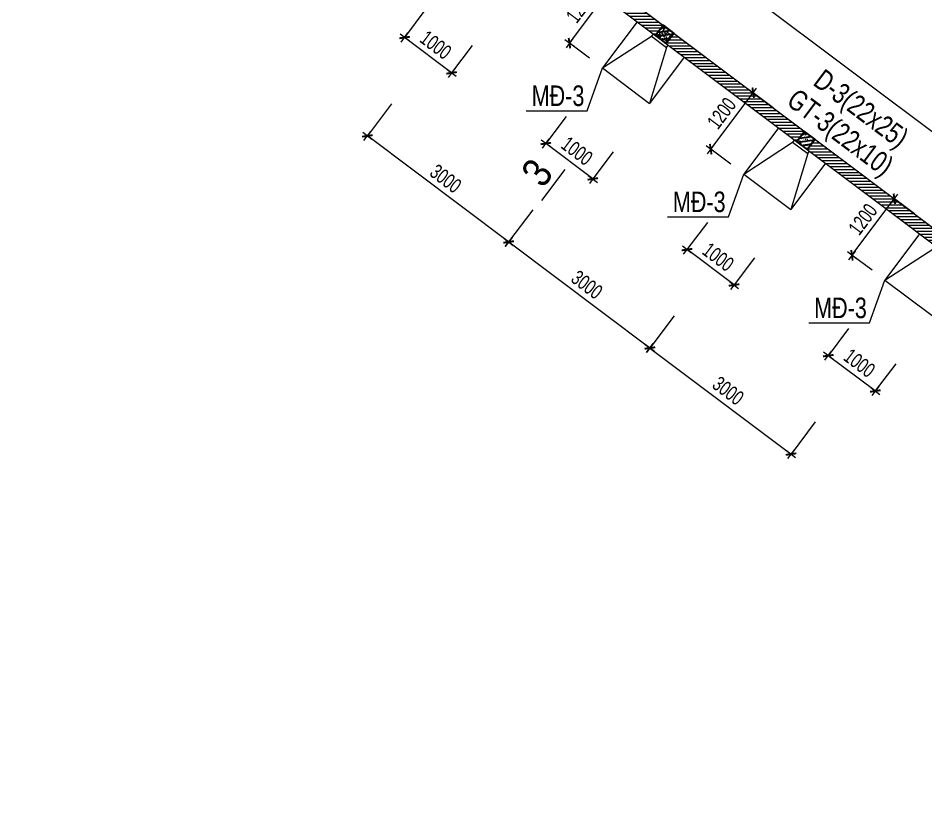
# Model space of a CAD drawing. Header units: millimetres. Extents: x 1360663 to 1465788, y -143522 to -69272.
# Drawn here: x 1403057 to 1418475, y -94443 to -81044 of the extents above; entities that cross this region are included whole.
import ezdxf
from ezdxf.enums import TextEntityAlignment as Align

# ---------------------------------------------------------------- set-up
doc = ezdxf.new("R2010")
doc.units = ezdxf.units.MM
doc.header["$MEASUREMENT"] = 0
doc.header["$PDMODE"] = 3
for name, color, linetype, lineweight in [('CDC_02.DIM', 1, 'Continuous', 18), ('CDC_03.BORDER', 3, 'Continuous', 25), ('CDC_06.TEXT', 2, 'Continuous', 18), ('CDC_07.TEXTCOL', 3, 'Continuous', 18), ('CDC_09.COLUMN', 4, 'Continuous', 35), ('CDC_10.HATCH', 251, 'Continuous', 9), ('CDC_11.NOTE', 8, 'Continuous', 18)]:
    doc.layers.add(name, color=color, linetype=linetype, lineweight=lineweight)
doc.styles.add('1', font='arial.ttf', dxfattribs={"width": 0.7})
doc.styles.add('ARIAL', font='arial.ttf', dxfattribs={"width": 0.85})
doc.styles.add('MIDTEXT', font='arial.ttf', dxfattribs={"width": 0.75, "height": 350})
doc.dimstyles.new('X1', dxfattribs={"dimtxt": 250, "dimasz": 0.8, "dimexe": 0, "dimexo": 0, "dimgap": 90, "dimtad": 1, "dimdec": 0, "dimzin": 13, "dimdsep": 46, "dimtxsty": '1', "dimblk1": 'CHEO', "dimblk2": 'CHEO', "dimsah": 1, "dimcen": 0, "dimclrd": 256, "dimclre": 256, "dimclrt": 3, "dimadec": 0, "dimazin": 0, "dimtfac": 1, "dimtdec": 0, "dimtix": 1, "dimtmove": 2, "dimatfit": 3, "dimldrblk": 'CHEO', "dimfxl": 1, "dimtolj": 1, "dimtzin": 13, "dimarcsym": 0})

# ---------------------------------------------------------------- blocks, each defined once
blk = doc.blocks.new('CHEO')
at = {"layer": 'CDC_02.DIM'}
for points in [[(-121, 0), (121, 0)], [(0, 121), (0, -121)]]:
    blk.add_lwpolyline(points, dxfattribs=at)
at = {"layer": 'CDC_02.DIM', "color": 2, "const_width": 40}
blk.add_lwpolyline([(80, 80), (-80, -81)], dxfattribs=at)
blk = doc.blocks.new('*D8')
at = {"layer": 'CDC_02.DIM', "lineweight": -2, "transparency": 16777216}
for p, q in [((1404658, -73644), (1405198, -72924)), ((1422403, -85847), (1405199, -72925)), ((1421863, -86567), (1422404, -85847))]:
    blk.add_line(p, q, dxfattribs=at)
at = {"layer": 'Defpoints', "color": 0, "transparency": 16777216}
for p in [(1405198, -72924), (1404658, -73644), (1421863, -86567)]:
    blk.add_point(p, dxfattribs=at)
at = {"layer": 'CDC_02.DIM', "lineweight": -2, "transparency": 16777216, "xscale": 0.8, "yscale": 0.8, "zscale": 0.8}
for p, rotation in [((1405198, -72924), 143.0896064855311), ((1422404, -85847), 323.0896064855311)]:
    blk.add_blockref('CHEO', p, dxfattribs=dict(at, rotation=rotation))
at = {"layer": 'CDC_02.DIM', "color": 3, "transparency": 16777216, "insert": (1413932, -79212), "char_height": 250, "attachment_point": 5, "rotation": 323.0896, "style": '1'}
blk.add_mtext('\\A1;21518', dxfattribs=at)
blk = doc.blocks.new('*D181')
at = {"layer": 'CDC_02.DIM', "lineweight": -2, "transparency": 16777216}
for p, q in [((1417220, -85072), (1417940, -84113)), ((1418282, -84369), (1417941, -84113)), ((1417561, -85328), (1417220, -85072))]:
    blk.add_line(p, q, dxfattribs=at)
at = {"layer": 'Defpoints', "color": 0, "transparency": 16777216}
for p in [(1417941, -84113), (1418282, -84369), (1417561, -85328)]:
    blk.add_point(p, dxfattribs=at)
at = {"layer": 'CDC_02.DIM', "lineweight": -2, "transparency": 16777216, "xscale": 0.8, "yscale": 0.8, "zscale": 0.8}
for p, rotation in [((1417941, -84113), 53.08960648163973), ((1417220, -85072), 233.0896064816397)]:
    blk.add_blockref('CHEO', p, dxfattribs=dict(at, rotation=rotation))
at = {"layer": 'CDC_02.DIM', "color": 3, "transparency": 16777216, "insert": (1417406, -84462), "char_height": 250, "attachment_point": 5, "rotation": 53.0896, "style": '1'}
blk.add_mtext('\\A1;1200', dxfattribs=at)
blk = doc.blocks.new('*D182')
at = {"layer": 'CDC_02.DIM', "lineweight": -2, "transparency": 16777216}
for p, q in [((1417164, -86316), (1416817, -86778)), ((1417616, -87378), (1416818, -86778)), ((1417964, -86916), (1417617, -87378))]:
    blk.add_line(p, q, dxfattribs=at)
at = {"layer": 'Defpoints', "color": 0, "transparency": 16777216}
for p in [(1417164, -86316), (1416817, -86778), (1417964, -86916)]:
    blk.add_point(p, dxfattribs=at)
at = {"layer": 'CDC_02.DIM', "lineweight": -2, "transparency": 16777216, "xscale": 0.8, "yscale": 0.8, "zscale": 0.8}
for p, rotation in [((1416817, -86778), 143.089606478524), ((1417617, -87378), 323.089606478524)]:
    blk.add_blockref('CHEO', p, dxfattribs=dict(at, rotation=rotation))
at = {"layer": 'CDC_02.DIM', "color": 3, "transparency": 16777216, "insert": (1417348, -86904), "char_height": 250, "attachment_point": 5, "rotation": 323.0896, "style": '1'}
blk.add_mtext('\\A1;1000', dxfattribs=at)
blk = doc.blocks.new('*D183')
at = {"layer": 'CDC_02.DIM', "lineweight": -2, "transparency": 16777216}
for p, q in [((1414822, -83270), (1415541, -82312)), ((1415883, -82567), (1415542, -82311)), ((1415162, -83527), (1414821, -83270))]:
    blk.add_line(p, q, dxfattribs=at)
at = {"layer": 'Defpoints', "color": 0, "transparency": 16777216}
for p in [(1415542, -82311), (1415883, -82567), (1415162, -83527)]:
    blk.add_point(p, dxfattribs=at)
at = {"layer": 'CDC_02.DIM', "lineweight": -2, "transparency": 16777216, "xscale": 0.8, "yscale": 0.8, "zscale": 0.8}
for p, rotation in [((1415542, -82311), 53.08960648164819), ((1414821, -83270), 233.0896064816482)]:
    blk.add_blockref('CHEO', p, dxfattribs=dict(at, rotation=rotation))
at = {"layer": 'CDC_02.DIM', "color": 3, "transparency": 16777216, "insert": (1415007, -82660), "char_height": 250, "attachment_point": 5, "rotation": 53.0896, "style": '1'}
blk.add_mtext('\\A1;1200', dxfattribs=at)
blk = doc.blocks.new('*D184')
at = {"layer": 'CDC_02.DIM', "lineweight": -2, "transparency": 16777216}
for p, q in [((1414765, -84514), (1414418, -84976)), ((1415217, -85576), (1414419, -84976)), ((1415565, -85114), (1415218, -85577))]:
    blk.add_line(p, q, dxfattribs=at)
at = {"layer": 'Defpoints', "color": 0, "transparency": 16777216}
for p in [(1414765, -84514), (1414418, -84976), (1415565, -85114)]:
    blk.add_point(p, dxfattribs=at)
at = {"layer": 'CDC_02.DIM', "lineweight": -2, "transparency": 16777216, "xscale": 0.8, "yscale": 0.8, "zscale": 0.8}
for p, rotation in [((1414418, -84976), 143.0896064785394), ((1415218, -85577), 323.0896064785393)]:
    blk.add_blockref('CHEO', p, dxfattribs=dict(at, rotation=rotation))
at = {"layer": 'CDC_02.DIM', "color": 3, "transparency": 16777216, "insert": (1414949, -85102), "char_height": 250, "attachment_point": 5, "rotation": 323.0896, "style": '1'}
blk.add_mtext('\\A1;1000', dxfattribs=at)
blk = doc.blocks.new('*D185')
at = {"layer": 'CDC_02.DIM', "lineweight": -2, "transparency": 16777216}
for p, q in [((1412423, -81468), (1413143, -80510)), ((1413484, -80766), (1413143, -80509)), ((1412764, -81725), (1412422, -81469))]:
    blk.add_line(p, q, dxfattribs=at)
at = {"layer": 'Defpoints', "color": 0, "transparency": 16777216}
for p in [(1413143, -80509), (1413484, -80766), (1412764, -81725)]:
    blk.add_point(p, dxfattribs=at)
at = {"layer": 'CDC_02.DIM', "lineweight": -2, "transparency": 16777216, "xscale": 0.8, "yscale": 0.8, "zscale": 0.8}
for p, rotation in [((1413143, -80509), 53.08960648164862), ((1412422, -81469), 233.0896064816486)]:
    blk.add_blockref('CHEO', p, dxfattribs=dict(at, rotation=rotation))
at = {"layer": 'CDC_02.DIM', "color": 3, "transparency": 16777216, "insert": (1412609, -80858), "char_height": 250, "attachment_point": 5, "rotation": 53.0896, "style": '1'}
blk.add_mtext('\\A1;1200', dxfattribs=at)
blk = doc.blocks.new('*D186')
at = {"layer": 'CDC_02.DIM', "lineweight": -2, "transparency": 16777216}
for p, q in [((1412367, -82712), (1412020, -83174)), ((1412819, -83774), (1412020, -83175)), ((1413166, -83313), (1412819, -83775))]:
    blk.add_line(p, q, dxfattribs=at)
at = {"layer": 'Defpoints', "color": 0, "transparency": 16777216}
for p in [(1412367, -82712), (1412020, -83174), (1413166, -83313)]:
    blk.add_point(p, dxfattribs=at)
at = {"layer": 'CDC_02.DIM', "lineweight": -2, "transparency": 16777216, "xscale": 0.8, "yscale": 0.8, "zscale": 0.8}
for p, rotation in [((1412020, -83174), 143.0896064785314), ((1412819, -83775), 323.0896064785314)]:
    blk.add_blockref('CHEO', p, dxfattribs=dict(at, rotation=rotation))
at = {"layer": 'CDC_02.DIM', "color": 3, "transparency": 16777216, "insert": (1412550, -83301), "char_height": 250, "attachment_point": 5, "rotation": 323.0896, "style": '1'}
blk.add_mtext('\\A1;1000', dxfattribs=at)
blk = doc.blocks.new('*D188')
at = {"layer": 'CDC_02.DIM', "lineweight": -2, "transparency": 16777216}
for p, q in [((1409968, -80910), (1409621, -81373)), ((1410420, -81973), (1409621, -81373)), ((1410768, -81511), (1410420, -81973))]:
    blk.add_line(p, q, dxfattribs=at)
at = {"layer": 'Defpoints', "color": 0, "transparency": 16777216}
for p in [(1409968, -80910), (1409621, -81373), (1410768, -81511)]:
    blk.add_point(p, dxfattribs=at)
at = {"layer": 'CDC_02.DIM', "lineweight": -2, "transparency": 16777216, "xscale": 0.8, "yscale": 0.8, "zscale": 0.8}
for p, rotation in [((1409621, -81373), 143.089606478532), ((1410420, -81973), 323.0896064785321)]:
    blk.add_blockref('CHEO', p, dxfattribs=dict(at, rotation=rotation))
at = {"layer": 'CDC_02.DIM', "color": 3, "transparency": 16777216, "insert": (1410151, -81499), "char_height": 250, "attachment_point": 5, "rotation": 323.0896, "style": '1'}
blk.add_mtext('\\A1;1000', dxfattribs=at)
blk = doc.blocks.new('*D349')
at = {"layer": 'CDC_02.DIM', "lineweight": -2, "transparency": 16777216}
for p, q in [((1414199, -86101), (1413788, -86648)), ((1413788, -86649), (1416186, -88449)), ((1416598, -87902), (1416186, -88450))]:
    blk.add_line(p, q, dxfattribs=at)
at = {"layer": 'Defpoints', "color": 0, "transparency": 16777216}
for p in [(1414199, -86101), (1416598, -87902), (1416186, -88450)]:
    blk.add_point(p, dxfattribs=at)
at = {"layer": 'CDC_02.DIM', "lineweight": -2, "transparency": 16777216, "xscale": 0.8, "yscale": 0.8, "zscale": 0.8}
for p, rotation in [((1413788, -86648), 143.089606483367), ((1416186, -88450), 323.089606483367)]:
    blk.add_blockref('CHEO', p, dxfattribs=dict(at, rotation=rotation))
at = {"layer": 'CDC_02.DIM', "color": 3, "transparency": 16777216, "insert": (1415118, -87375), "char_height": 250, "attachment_point": 5, "rotation": 323.0896, "style": '1'}
blk.add_mtext('\\A1;3000', dxfattribs=at)
blk = doc.blocks.new('*D350')
at = {"layer": 'CDC_02.DIM', "lineweight": -2, "transparency": 16777216}
for p, q in [((1411800, -84299), (1411389, -84846)), ((1413787, -86648), (1411390, -84847)), ((1414199, -86101), (1413788, -86648))]:
    blk.add_line(p, q, dxfattribs=at)
at = {"layer": 'Defpoints', "color": 0, "transparency": 16777216}
for p in [(1411800, -84299), (1411389, -84846), (1414199, -86101)]:
    blk.add_point(p, dxfattribs=at)
at = {"layer": 'CDC_02.DIM', "lineweight": -2, "transparency": 16777216, "xscale": 0.8, "yscale": 0.8, "zscale": 0.8}
for p, rotation in [((1411389, -84846), 143.0896064814993), ((1413788, -86648), 323.0896064814993)]:
    blk.add_blockref('CHEO', p, dxfattribs=dict(at, rotation=rotation))
at = {"layer": 'CDC_02.DIM', "color": 3, "transparency": 16777216, "insert": (1412719, -85573), "char_height": 250, "attachment_point": 5, "rotation": 323.0896, "style": '1'}
blk.add_mtext('\\A1;3000', dxfattribs=at)
blk = doc.blocks.new('*D351')
at = {"layer": 'CDC_02.DIM', "lineweight": -2, "transparency": 16777216}
for p, q in [((1409401, -82497), (1408990, -83045)), ((1411388, -84846), (1408991, -83045)), ((1411800, -84299), (1411389, -84846))]:
    blk.add_line(p, q, dxfattribs=at)
at = {"layer": 'Defpoints', "color": 0, "transparency": 16777216}
for p in [(1409401, -82497), (1408990, -83045), (1411800, -84299)]:
    blk.add_point(p, dxfattribs=at)
at = {"layer": 'CDC_02.DIM', "lineweight": -2, "transparency": 16777216, "xscale": 0.8, "yscale": 0.8, "zscale": 0.8}
for p, rotation in [((1408990, -83045), 143.0896064814993), ((1411389, -84846), 323.0896064814993)]:
    blk.add_blockref('CHEO', p, dxfattribs=dict(at, rotation=rotation))
at = {"layer": 'CDC_02.DIM', "color": 3, "transparency": 16777216, "insert": (1410320, -83771), "char_height": 250, "attachment_point": 5, "rotation": 323.0896, "style": '1'}
blk.add_mtext('\\A1;3000', dxfattribs=at)

msp = doc.modelspace()

# ---------------------------------------------------------------- hatches: boundary and pattern name
at = {"layer": 'CDC_10.HATCH'}
h = msp.add_hatch(dxfattribs=at)
h.set_pattern_fill('ANSI31', color=256, scale=400, angle=315, style=0)
h.set_pattern_definition([(2e-12, (-199579.005, -132360.136), (-2e-12, 50), [])])
edge = h.paths.add_edge_path()
edge.add_line((1411793.5, -79495.6), (1414016.4, -81165.2))
edge.add_line((1414016.4, -81165.2), (1413884.2, -81341.1))
edge.add_line((1413884.2, -81341.1), (1411661.4, -79671.5))
edge.add_line((1411661.4, -79671.5), (1411793.5, -79495.6))
h = msp.add_hatch(dxfattribs=at)
h.set_pattern_fill('BT-01', color=256, scale=15, angle=-36.91039, style=0, pattern_type=2)
h.set_pattern_definition([(13.0896065, (96141.95, 849166.1), (80.372562, -72.140497), [11.25, -123.75]), (318.0896065, (96141.95, 849166.1), (51.119742, 102.714571), [9, -99]), (63.5410065, (96148.64, 849160.08), (131.492327, 30.5739714), [9.5610285, -105.171317]), (9.2738065, (96159.96, 849190.08), (113.09026, -115.993936), [16.875, -185.625]), (59.725206, (96169.39, 849180.42), (199.853248, 32.633256), [14.341543, -157.75695]), (314.273806, (96159.96, 849190.08), (199.853222, 32.633412), [13.5, -148.5]), (344.0896065, (96167.45, 849175.08), (35.3210197, -102.0608915), [11.25, -123.75]), (289.0896065, (96167.45, 849175.08), (94.507346, 65.052845), [9, -99]), (34.5410065, (96170.4, 849166.57), (129.828336, -37.008147), [9.5610285, -105.171317]), (0.5896065, (96141.947, 849166.097), (31.4470823, 38.8306588), [0, -97.8, 0, -100.5, 0, -99.375]), (330.5896065, (96141.947, 849166.097), (67.0820995, 23.6057402), [0, -57.3, 0, -95.55, 0, -37.875]), (290.5896065, (96115.2, 849186.185), (61.9928686, -50.7944323), [0, -37.5, 0, -117, 0, -155.25]), (280.5896065, (96103.21, 849195.194), (78.9631624, -40.5299776), [0, -48.75, 0, -77.7, 0, -110.25]), (8.0896065, (96141.95, 849166.097), (-8.9710044, 63.1156366), []), (8.0896065, (96152.98, 849180.79), (-8.9710044, 63.1156366), [])])
h.paths.add_polyline_path([(1413884.2, -81341.1), (1414060.1, -81473.2), (1414192.3, -81297.3), (1414016.4, -81165.2)])
h = msp.add_hatch(dxfattribs=at)
h.set_pattern_fill('ANSI31', color=256, scale=400, angle=315, style=0)
h.set_pattern_definition([(2e-12, (-197180.28, -134161.83), (-2e-12, 50), [])])
edge = h.paths.add_edge_path()
edge.add_line((1414192.3, -81297.3), (1416415.1, -82966.9))
edge.add_line((1416415.1, -82966.9), (1416283, -83142.8))
edge.add_line((1416283, -83142.8), (1414060.1, -81473.2))
edge.add_line((1414060.1, -81473.2), (1414192.3, -81297.3))
h = msp.add_hatch(dxfattribs=at)
h.set_pattern_fill('BT-01', color=256, scale=15, angle=-36.91039, style=0, pattern_type=2)
h.set_pattern_definition([(13.0896065, (98540.67, 847364.4), (80.372562, -72.140497), [11.25, -123.75]), (318.0896065, (98540.67, 847364.4), (51.119742, 102.714571), [9, -99]), (63.5410065, (98547.37, 847358.39), (131.492327, 30.5739714), [9.5610285, -105.171317]), (9.2738065, (98558.69, 847388.39), (113.09026, -115.993936), [16.875, -185.625]), (59.725206, (98568.12, 847378.72), (199.853248, 32.633256), [14.341543, -157.75695]), (314.273806, (98558.69, 847388.39), (199.853222, 32.633412), [13.5, -148.5]), (344.0896065, (98566.18, 847373.38), (35.3210197, -102.0608915), [11.25, -123.75]), (289.0896065, (98566.18, 847373.38), (94.507346, 65.052845), [9, -99]), (34.5410065, (98569.12, 847364.88), (129.828336, -37.008147), [9.5610285, -105.171317]), (0.5896065, (98540.674, 847364.4), (31.4470823, 38.8306588), [0, -97.8, 0, -100.5, 0, -99.375]), (330.5896065, (98540.674, 847364.4), (67.0820995, 23.6057402), [0, -57.3, 0, -95.55, 0, -37.875]), (290.5896065, (98513.93, 847384.49), (61.9928686, -50.7944323), [0, -37.5, 0, -117, 0, -155.25]), (280.5896065, (98501.935, 847393.5), (78.9631624, -40.5299776), [0, -48.75, 0, -77.7, 0, -110.25]), (8.0896065, (98540.674, 847364.4), (-8.9710044, 63.1156366), []), (8.0896065, (98551.71, 847379.09), (-8.9710044, 63.1156366), [])])
h.paths.add_polyline_path([(1416283, -83142.8), (1416458.9, -83274.9), (1416591, -83099), (1416415.1, -82966.9)])
h = msp.add_hatch(dxfattribs=at)
h.set_pattern_fill('ANSI31', color=256, scale=400, angle=315, style=0)
h.set_pattern_definition([(2e-12, (-194781.55, -135963.53), (-2e-12, 50), [])])
edge = h.paths.add_edge_path()
edge.add_line((1416591, -83099), (1418813.8, -84768.6))
edge.add_line((1418813.8, -84768.6), (1418681.7, -84944.5))
edge.add_line((1418681.7, -84944.5), (1416458.9, -83274.9))
edge.add_line((1416458.9, -83274.9), (1416591, -83099))

# ---------------------------------------------------------------- linework, layer by layer
at = {"layer": 'CDC_03.BORDER'}
for p, q in [((1404421.4, -73958.4), (1421627.1, -86881.7)), ((1413572.4, -81106.9), (1412983.8, -81890.5)), ((1412983.8, -81890.5), (1413814.2, -81351)), ((1414070.1, -81543.2), (1413783.4, -82491)), ((1414372, -81707.4), (1413783.4, -82491)), ((1412983.8, -81890.5), (1413783.4, -82491)), ((1415971.1, -82908.6), (1415382.6, -83692.2)), ((1415382.6, -83692.2), (1416212.9, -83152.7)), ((1416468.8, -83344.9), (1416182.1, -84292.7)), ((1416770.7, -83509.1), (1416182.1, -84292.7)), ((1415382.6, -83692.2), (1416182.1, -84292.7)), ((1418369.8, -84710.3), (1417781.3, -85493.9)), ((1417781.3, -85493.9), (1418611.7, -84954.4)), ((1417781.3, -85493.9), (1418580.9, -86094.4))]:
    msp.add_line(p, q, dxfattribs=at)
for points in [[(1404421.4, -73958.4), (1421628.3, -86882.6), (1422876.5, -87757.6), (1423802.9, -88320.2), (1424180.7, -88549.7), (1424180.8, -88549.7), (1424181, -88549.9), (1425533.9, -89254.5), (1426930.1, -89869), (1426930.6, -89869.2), (1427449.3, -90058), (1428364.5, -90391), (1429828.1, -90817.2), (1429828.8, -90817.4), (1431337.8, -91150.7), (1431338.4, -91150.8), (1432866.3, -91383.1), (1432866.7, -91383.1), (1434406.9, -91513.5), (1435952.7, -91541.2), (1448292.9, -91893.2)], [(1403057.5, -76140.6), (1404465.2, -74266.4), (1421499.1, -87060.6), (1422756.2, -87941.9), (1423688.7, -88508.3), (1424090.6, -88752.4), (1424097.6, -88754.5), (1425438.7, -89453), (1426844.7, -90071.8), (1426852, -90074.8), (1427374.1, -90264.7), (1428296.1, -90600.2), (1429773.5, -91030.5), (1429781.4, -91032.2), (1431297.5, -91367.1), (1431305.3, -91368.3), (1432840.4, -91601.7), (1432848.1, -91602.4), (1434395.6, -91733.3), (1435947.6, -91761.2), (1448072.9, -92107), (1448072.9, -137397.4), (1445572.9, -137397.4)]]:
    msp.add_lwpolyline(points, dxfattribs=at)
at = {"layer": 'CDC_03.BORDER', "flags": 128}
for points in [[(1413844.2, -81311.1), (1413814.2, -81351), (1414070.1, -81543.2), (1414100.1, -81503.3)], [(1416243, -83112.8), (1416212.9, -83152.7), (1416468.8, -83344.9), (1416498.8, -83304.9)]]:
    msp.add_lwpolyline(points, dxfattribs=at)
at = {"layer": 'CDC_09.COLUMN', "flags": 128}
for points in [[(1413884.2, -81341.1), (1414060.1, -81473.2), (1414192.3, -81297.3), (1414016.4, -81165.2)], [(1416283, -83142.8), (1416458.9, -83274.9), (1416591, -83099), (1416415.1, -82966.9)]]:
    msp.add_lwpolyline(points, close=True, dxfattribs=at)
at = {"layer": 'CDC_11.NOTE', "linetype": 'Continuous'}
for points in [[(1411688.2, -82617), (1412722.5, -82617), (1412983.8, -81890.5)], [(1414086.9, -84418.7), (1415121.2, -84418.7), (1415382.6, -83692.2)], [(1416485.6, -86220.4), (1417519.9, -86220.4), (1417781.3, -85493.9)]]:
    msp.add_lwpolyline(points, dxfattribs=at)

# ---------------------------------------------------------------- texts
at = {"layer": 'CDC_06.TEXT', "linetype": 'Continuous', "style": 'ARIAL', "width": 0.85}
msp.add_text('%%U 3 ', height=500, rotation=53.08961, dxfattribs=at).set_placement((1412069.6, -83816.1), align=Align.CENTER)
at = {"layer": 'CDC_07.TEXTCOL', "linetype": 'Continuous', "style": 'MIDTEXT', "width": 0.75}
for s, rotation, p in [('D-3(22x25)', 323.08961, (1417352.7, -82612.7)), ('MĐ-3', 0, (1412227.4, -82362.1)), ('GT-3(22x10)', 323.08961, (1416998.7, -83017.7)), ('MĐ-3', 0, (1414626.1, -84163.8)), ('MĐ-3', 0, (1417024.8, -85965.5))]:
    msp.add_text(s, height=350, rotation=rotation, dxfattribs=at).set_placement(p, align=Align.MIDDLE)

# ---------------------------------------------------------------- dimensions: what is measured, and where the dimension line sits
at = {"layer": 'CDC_02.DIM'}
for p1, p2, distance, picture, middle in [((1421863.2, -86567.3), (1404657.6, -73644), -900.4, '*D8', (1413931.9, -79211.7)), ((1412763.7, -81725.1), (1413484.3, -80765.6), 426.8, '*D185', (1412608.7, -80858.3)), ((1410767.5, -81511), (1409967.9, -80910.5), 577.9, '*D188', (1410151.3, -81498.8)), ((1415162.4, -83526.8), (1415883.1, -82567.3), 426.8, '*D183', (1415007.5, -82660)), ((1413166.2, -83312.7), (1412366.7, -82712.2), 577.9, '*D186', (1412550.1, -83300.5)), ((1417561.1, -85328.5), (1418281.8, -84369), 426.8, '*D181', (1417406.2, -84461.7)), ((1415565, -85114.4), (1414765.4, -84513.9), 577.9, '*D184', (1414948.8, -85102.2)), ((1414198.9, -86100.5), (1416597.7, -87902.2), -684.7, '*D349', (1415117.9, -87374.8)), ((1417963.7, -86916.1), (1417164.1, -86315.5), 577.9, '*D182', (1417347.5, -86903.9))]:
    dim = msp.add_aligned_dim(p1=p1, p2=p2, distance=distance, dimstyle='X1', dxfattribs=at)
    dim.commit()
    dim.dimension.update_dxf_attribs({"geometry": picture, "text_midpoint": middle})
for base, p1, p2, picture, middle in [((1408990.3, -83044.6), (1411800.2, -84298.9), (1409401.5, -82497.2), '*D351', (1410320.4, -83771.4)), ((1411389, -84846.3), (1414198.9, -86100.5), (1411800.2, -84298.9), '*D350', (1412719.1, -85573.1))]:
    dim = msp.add_linear_dim(base=base, p1=p1, p2=p2, angle=143.08961, dimstyle='X1', dxfattribs=at)
    dim.commit()
    dim.dimension.update_dxf_attribs({"geometry": picture, "text_midpoint": middle})

doc.saveas('drawing.dxf')
